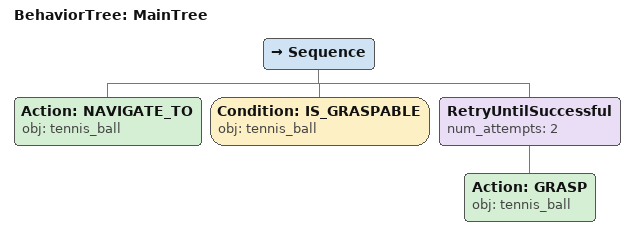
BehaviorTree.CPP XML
<root main_tree_to_execute="MainTree">
  <BehaviorTree ID="MainTree">
    <Sequence>
      <!-- Navigate to tennis_ball -->
      <Action ID="NAVIGATE_TO" obj="tennis_ball" />
      <!-- Check tennis_ball is graspable before GRASP -->
      <Condition ID="IS_GRASPABLE" obj="tennis_ball" />
      <!-- Retry GRASP tennis_ball up to 2 attempts -->
      <RetryUntilSuccessful num_attempts="2">
        <!-- Grasp tennis_ball -->
        <Action ID="GRASP" obj="tennis_ball" />
      </RetryUntilSuccessful>
    </Sequence>
  </BehaviorTree>
</root>
